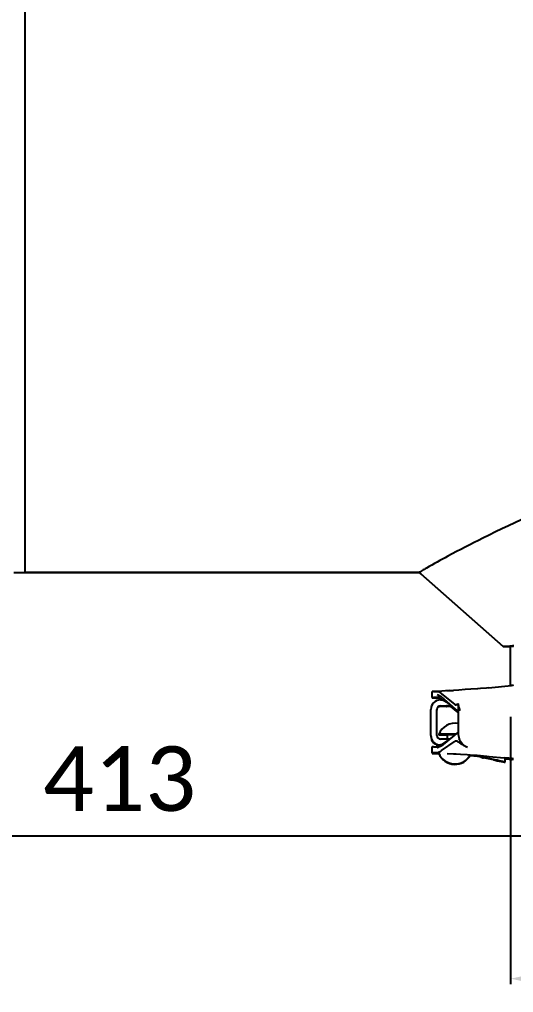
# Model space of a CAD drawing. Header units: millimetres. Extents: x 233 to 4124, y -943 to 2529.
# Drawn here: x 1500 to 1633.8, y 1817 to 2080.1 of the extents above; entities that cross this region are included whole.
import ezdxf

# ---------------------------------------------------------------- set-up
doc = ezdxf.new("R2010")
doc.units = ezdxf.units.MM
doc.header["$LTSCALE"] = 115.5
doc.header["$PDMODE"] = 3
doc.header["$PDSIZE"] = 8
doc.layers.get('0').update_dxf_attribs({"linetype": 'CONTINUOUS'})
doc.layers.get('Defpoints').update_dxf_attribs({"linetype": 'CONTINUOUS'})
doc.styles.get("Standard").update_dxf_attribs({"font": 'calibri.ttf'})
doc.dimstyles.new('DIMSTYLE_1', dxfattribs={"dimtxt": 17.5, "dimasz": 17.5, "dimexe": 1.5, "dimexo": 1, "dimgap": 0.875, "dimtad": 1, "dimdec": 0, "dimdsep": 46, "dimtxsty": 'Standard', "dimblk": '_FILLED', "dimblk1": '_FILLED', "dimblk2": '_FILLED', "dimcen": 0.09, "dimazin": 2, "dimtp": 0.01, "dimtm": 0.01, "dimtfac": 1, "dimtdec": 0, "dimtofl": 0, "dimtmove": 0, "dimatfit": 3, "dimldrblk": '_FILLED', "dimfxl": 1, "dimtolj": 1, "dimarcsym": 0})
doc.dimstyles.new('DIMSTYLE_3', dxfattribs={"dimtxt": 17.5, "dimasz": 17.5, "dimexe": 1.5, "dimexo": 1, "dimgap": 0.875, "dimtad": 1, "dimdsep": 46, "dimtxsty": 'Standard', "dimblk": '_FILLED', "dimblk1": '_FILLED', "dimblk2": '_FILLED', "dimcen": 0.09, "dimazin": 2, "dimtp": 0.01, "dimtm": 0.01, "dimtfac": 1, "dimtofl": 0, "dimtmove": 0, "dimatfit": 3, "dimldrblk": '_FILLED', "dimfxl": 1, "dimtolj": 1, "dimarcsym": 0})

# ---------------------------------------------------------------- blocks, each defined once
blk = doc.blocks.new('_FILLED')
at = {"color": 0, "linetype": 'ByBlock'}
blk.add_solid([(0, 0), (-1, 0.214), (-1, -0.214)], dxfattribs=at)
blk = doc.blocks.new('*D6')
at = {"color": 0, "linetype": 'Continuous', "lineweight": -2}
for p, q in [((1633.04, 1891.59), (1633.04, 1819.24)), ((1835.04, 1891.59), (1835.04, 1819.24)), ((1650.54, 1820.74), (1817.54, 1820.74))]:
    blk.add_line(p, q, dxfattribs=at)
at = {"layer": 'Defpoints', "color": 0}
for p in [(1633.04, 1892.59), (1835.04, 1892.59), (1835.04, 1820.74)]:
    blk.add_point(p, dxfattribs=at)
at = {"color": 0, "linetype": 'ByBlock', "lineweight": -2, "xscale": 17.5, "yscale": 17.5, "zscale": 17.5, "rotation": 180}
blk.add_blockref('_FILLED', (1633.04, 1820.74), dxfattribs=at)
at = {"color": 0, "linetype": 'ByBlock', "lineweight": -2, "xscale": 17.5, "yscale": 17.5, "zscale": 17.5}
blk.add_blockref('_FILLED', (1835.04, 1820.74), dxfattribs=at)
at = {"color": 0, "insert": (1745.71, 1844.95), "char_height": 17.5, "attachment_point": 2, "line_spacing_factor": 0.9}
blk.add_mtext('\\A1;%%c200', dxfattribs=at)
blk = doc.blocks.new('*D7')
at = {"color": 0, "linetype": 'Continuous', "lineweight": -2}
for p, q in [((1321.54, 2012.08), (1321.54, 1857.88)), ((1734.04, 1881.99), (1734.04, 1857.88)), ((1339.04, 1859.38), (1716.54, 1859.38))]:
    blk.add_line(p, q, dxfattribs=at)
at = {"layer": 'Defpoints', "color": 0}
for p in [(1321.54, 2013.08), (1734.04, 1882.99), (1734.04, 1859.38)]:
    blk.add_point(p, dxfattribs=at)
at = {"color": 0, "linetype": 'ByBlock', "lineweight": -2, "xscale": 17.5, "yscale": 17.5, "zscale": 17.5, "rotation": 180}
blk.add_blockref('_FILLED', (1321.54, 1859.38), dxfattribs=at)
at = {"color": 0, "linetype": 'ByBlock', "lineweight": -2, "xscale": 17.5, "yscale": 17.5, "zscale": 17.5}
blk.add_blockref('_FILLED', (1734.04, 1859.38), dxfattribs=at)
at = {"color": 0, "insert": (1527.16, 1883.59), "char_height": 17.5, "attachment_point": 2, "line_spacing_factor": 0.9}
blk.add_mtext('\\A1;413', dxfattribs=at)

msp = doc.modelspace()

# ---------------------------------------------------------------- linework, layer by layer
at = {"linetype": 'Continuous'}
for p, q in [((1501.5411, 2398.59827), (1501.5411, 1930.62245)), ((1498.5411, 1930.58285), (1501.5411, 1930.58285)), ((1501.5411, 1930.59408), (1608.28664, 1930.59408)), ((1608.28664, 1930.59307), (1501.5411, 1930.59307)), ((1608.28664, 1930.59496), (1608.71229, 1930.22039)), ((1608.71103, 1930.21897), (1608.28664, 1930.59243)), ((1631.01399, 1910.59255), (1608.71103, 1930.21897)), ((1608.71229, 1930.22039), (1631.01399, 1910.59508)), ((1633.0411, 1910.59508), (1631.01399, 1910.59508)), ((1631.01399, 1910.59255), (1633.0411, 1910.59255)), ((1633.0411, 1910.59381), (1633.04965, 1910.59508)), ((1633.0411, 1900.00773), (1633.0411, 1910.59381)), ((1633.04124, 1910.59381), (1633.04155, 1910.59508)), ((1627.08299, 1899.40109), (1633.28054, 1900.03551)), ((1633.0142, 1900.01017), (1632.75302, 1899.98151)), ((1633.01458, 1900.00773), (1633.28054, 1900.03551)), ((1611.82629, 1898.42078), (1611.91352, 1898.42591)), ((1611.82629, 1896.82075), (1611.82629, 1898.42073)), ((1612.13799, 1898.41945), (1613.16678, 1898.43497)), ((1614.25953, 1897.83164), (1617.90029, 1894.87246)), ((1615.79481, 1898.594), (1616.4031, 1898.63316)), ((1616.40321, 1898.63318), (1617.55985, 1898.70878)), ((1611.8152, 1896.82079), (1611.8152, 1896.68923)), ((1612.09348, 1896.71535), (1612.10705, 1896.71591)), ((1612.1269, 1896.66868), (1613.16122, 1896.65307)), ((1613.11771, 1896.83425), (1612.13799, 1896.81947)), ((1613.33558, 1896.73333), (1613.36063, 1896.73335)), ((1614.03275, 1896.1326), (1614.70284, 1896.1326)), ((1614.17116, 1896.2048), (1614.27879, 1896.1326)), ((1614.18877, 1897.08093), (1618.84227, 1892.97061)), ((1614.30778, 1896.36711), (1616.40922, 1895.11966)), ((1611.43275, 1886.53272), (1611.43275, 1893.53263)), ((1613.03275, 1886.53272), (1613.03275, 1893.53263)), ((1614.03275, 1894.53262), (1617.07384, 1894.53262)), ((1617.27446, 1894.35542), (1614.03275, 1894.35542)), ((1618.84227, 1892.71747), (1616.81286, 1894.35542)), ((1616.92782, 1894.35542), (1618.36936, 1893.38832)), ((1618.84227, 1893.17887), (1618.84227, 1887.16243)), ((1613.55442, 1886.80509), (1613.55422, 1886.80492)), ((1618.84227, 1887.37068), (1614.18877, 1883.61482)), ((1615.95421, 1885.53273), (1615.95421, 1886.80487)), ((1616.56507, 1885.53273), (1614.03275, 1885.53273)), ((1614.17116, 1883.88335), (1615.98507, 1885.10026)), ((1614.33256, 1882.40291), (1618.0408, 1884.94151)), ((1611.8152, 1881.79895), (1611.8152, 1883.39892)), ((1611.82629, 1881.79895), (1611.82629, 1881.66742)), ((1611.82629, 1881.66738), (1611.91352, 1881.66225)), ((1612.1269, 1883.41948), (1613.16122, 1883.43508)), ((1613.14526, 1881.83486), (1612.1269, 1881.8195)), ((1612.50953, 1881.63987), (1613.59288, 1881.59858)), ((1612.51415, 1881.7611), (1613.00295, 1881.75155)), ((1613.00295, 1881.75155), (1613.58773, 1881.73203)), ((1613.55028, 1881.66542), (1613.58975, 1881.66587)), ((1613.58975, 1881.66587), (1613.6148, 1881.66616)), ((1614.24481, 1883.93275), (1614.03275, 1883.93275)), ((1615.85891, 1881.65619), (1618.30736, 1881.52054)), ((1617.52493, 1881.57176), (1619.45304, 1881.44515)), ((1619.45304, 1881.44515), (1621.24559, 1881.32621)), ((1621.24559, 1881.32621), (1622.91083, 1881.21462)), ((1622.06319, 1881.07997), (1624.07814, 1880.94363)), ((1622.91083, 1881.21462), (1623.96973, 1881.14308)), ((1624.16127, 1880.93788), (1624.42954, 1880.91837)), ((1628.39263, 1879.99315), (1625.68996, 1880.54013)), ((1628.39263, 1879.88767), (1625.68996, 1880.45407)), ((1627.26734, 1880.85844), (1631.32303, 1880.43835)), ((1631.54996, 1879.24559), (1631.54996, 1880.41669)), ((1631.54996, 1880.2298), (1632.75302, 1880.10664)), ((1633.01458, 1880.08042), (1633.28054, 1880.05264))]:
    msp.add_line(p, q, dxfattribs=at)
for points in [[(1616.40321, 1898.63318), (1614.44159, 1898.52191), (1611.91352, 1898.42557)], [(1624.07814, 1899.14452), (1622.26196, 1899.02152), (1620.68398, 1898.91565), (1618.97309, 1898.80193), (1617.5594, 1898.70879)], [(1627.08299, 1899.40109), (1626.50041, 1899.34327), (1624.88006, 1899.20256), (1624.16127, 1899.15027)], [(1623.96973, 1881.14308), (1624.83422, 1881.08005), (1626.6079, 1880.9246), (1627.26734, 1880.85844)]]:
    msp.add_lwpolyline(points, dxfattribs=at)
for centre, radius, start, end in [((1637.63503, 1724.93167), 185.81947, 91.1486096, 91.4821701), ((1633.94048, 1885.90504), 14.14587, 92.0029455, 92.6739483), ((1612.98104, 1910.6256), 12.19204, 270.872951, 271.2260829), ((1616.43964, 1900.51787), 3.45959, 228.1127456, 230.9375143), ((1625.5356, 1900.57077), 1.32895, 277.4328521, 277.8042024), ((1614.03275, 1893.5326), 2.59999, 89.999869, 179.9993967), ((1612.38464, 1889.7253), 6.99611, 92.3851422, 93.2057298), ((1613.20754, 1855.8158), 40.91709, 90.1656708, 90.9709889), ((1613.39743, 1822.62462), 74.10873, 90.0478163, 90.238281), ((1612.87924, 1912.32498), 15.49256, 270.8819857, 271.6974907), ((1613.279, 1904.49445), 7.84226, 269.139408, 269.5104762), ((1613.29851, 1907.09891), 10.4468, 269.5255611, 270.149453), ((1613.41262, 1795.10051), 101.63285, 89.8469008, 90.0293085), ((1616.00663, 1904.75181), 7.83023, 253.7716951, 255.4891212), ((1611.55765, 1893.09312), 4.05251, 52.8364437, 53.6940258), ((1616.07689, 1899.05712), 3.43027, 232.858523, 233.9779683), ((1616.17421, 1899.19184), 3.59647, 233.9860823, 236.1549052), ((1616.24163, 1899.63065), 3.79346, 235.1039771, 239.3507956), ((1614.03276, 1893.53261), 1.00001, 90.0003231, 179.9989426), ((1614.03575, 1893.35502), 1.003, 169.8996258, 179.9764894), ((1614.03275, 1893.35545), 0.99997, 89.9999026, 169.8933555), ((1627.9533, 1896.43491), 9.26403, 198.4368805, 200.5131759), ((1617.95421, 1885.07823), 4.72667, 79.1750063, 158.5734658), ((1617.95421, 1884.95598), 4.72667, 156.906261, 158.5734658), ((1614.03275, 1886.53275), 2.59999, 180.0006033, 270.000131), ((1614.03274, 1886.35555), 2.59999, 180.0005854, 269.1981463), ((1614.03276, 1886.53274), 1.00001, 180.0010574, 269.9996769), ((1612.15952, 1891.22705), 9.56754, 268.5275199, 269.2284615), ((1612.26855, 1984.46034), 102.80291, 270.2027681, 270.7143723), ((1613.26535, 1873.50883), 8.3269, 89.9223315, 90.8263308), ((1613.29651, 1873.96224), 9.47381, 89.8231386, 90.8182704), ((1615.63647, 1877.60926), 6.13505, 107.5998742, 109.9117847), ((1617.95421, 1883.53158), 4.72667, 202.4495169, 331.3442094), ((1617.95421, 1883.40934), 4.72667, 202.6073096, 332.9035478), ((1615.97419, 1876.54324), 7.25329, 105.30983, 107.5965747), ((1616.14224, 1880.9424), 3.54038, 123.8306663, 127.1184783), ((1626.62864, 1884.98005), 4.6204, 236.3169256, 236.7239231), ((1626.64879, 1885.01474), 4.66045, 236.7508449, 253.4906018), ((1626.5824, 1884.97537), 4.52393, 238.3674792, 253.8547503), ((1633.94048, 1894.18311), 14.14587, 267.3260517, 267.9970545), ((1633.31134, 1876.14427), 3.90394, 86.1071016, 88.0222905), ((1633.34254, 1876.59971), 3.44743, 83.9810693, 86.11051), ((1633.38555, 1877.00672), 3.03816, 81.6126682, 83.9829893)]:
    msp.add_arc(centre, radius, start, end, dxfattribs=at)
for centre, major_axis, ratio, start_param, end_param in [((1626.61799, 1885.04882), (3.2614, 3.25563), 0.99641421, -2.638567736, -2.556651548), ((1626.61799, 1884.95609), (3.2614, -3.25563), 0.99641421, -1.073135205, -0.991219017), ((1629.54996, 1879.74651), (2, -0.41196), 0.004856706, 0.001000396, 2.188890871), ((1629.54996, 1879.65754), (2, -0.41196), 0.004856706, -2.186890079, 0.001000396)]:
    msp.add_ellipse(centre, major_axis=major_axis, ratio=ratio, start_param=start_param, end_param=end_param, dxfattribs=at)
for points, knots in [([(1858.50324, 1931.39078), (1856.79987, 1932.37716), (1852.16733, 1934.92912), (1843.51511, 1939.46363), (1831.59046, 1945.22442), (1810.50362, 1954.31346), (1785.89497, 1962.32917), (1758.44133, 1967.31682), (1736.06919, 1968.87195), (1713.60737, 1967.7829), (1685.76605, 1963.2656), (1656.16466, 1954.05874), (1631.44275, 1942.99143), (1617.21045, 1935.62929), (1612.15134, 1932.86112), (1610.2202, 1931.75943)], [0, 0, 0, 0, 0.022561706, 0.060613693, 0.111961086, 0.174309821, 0.323786421, 0.407248279, 0.493624298, 0.580250369, 0.664415193, 0.816348764, 0.933906945, 0.974516054, 1, 1, 1, 1]), ([(1610.2202, 1931.75943), (1610.02562, 1931.64843), (1609.45343, 1931.31912), (1608.88121, 1930.9891), (1608.51273, 1930.75561)], [0, 0, 0, 0, 0.33929241, 1, 1, 1, 1]), ([(1608.51273, 1930.75561), (1608.45697, 1930.72027), (1608.38899, 1930.66483), (1608.29635, 1930.61969), (1608.28664, 1930.59496)], [0, 0, 0, 0, 0.713071982, 1, 1, 1, 1]), ([(1631.01399, 1910.59508), (1631.01928, 1910.60575), (1631.0715, 1910.60677), (1631.15173, 1910.62367), (1631.30173, 1910.63117), (1631.60176, 1910.65045), (1632.11969, 1910.66865), (1632.5679, 1910.68217), (1632.82865, 1910.68897)], [0, 0, 0, 0, 0.019647053, 0.069200535, 0.149052176, 0.259170675, 0.56982846, 1, 1, 1, 1]), ([(1632.83059, 1910.49863), (1632.57329, 1910.50533), (1632.12917, 1910.51845), (1631.61706, 1910.53701), (1631.31507, 1910.55511), (1631.16566, 1910.56389), (1631.07511, 1910.57836), (1631.02579, 1910.58177), (1631.0153, 1910.59096)], [0, 0, 0, 0, 0.42444781, 0.733140851, 0.843715513, 0.92501394, 0.977017457, 1, 1, 1, 1]), ([(1633.04155, 1910.59508), (1633.04976, 1910.6119), (1633.13653, 1910.60709), (1633.26632, 1910.63488), (1633.5158, 1910.64129), (1633.70323, 1910.65244), (1633.81395, 1910.65694)], [0, 0, 0, 0, 0.072352584, 0.262506116, 0.571767357, 1, 1, 1, 1]), ([(1611.8612, 1898.41837), (1611.85247, 1898.41856), (1611.84502, 1898.42192), (1611.82629, 1898.41783), (1611.82629, 1898.42078)], [0, 0, 0, 0, 0.747634051, 1, 1, 1, 1]), ([(1612.13799, 1898.41945), (1612.10645, 1898.41897), (1612.01419, 1898.4181), (1611.9219, 1898.41701), (1611.8612, 1898.41837)], [0, 0, 0, 0, 0.341943775, 1, 1, 1, 1]), ([(1613.81835, 1897.23357), (1613.75431, 1897.25226), (1613.53985, 1897.31803), (1613.32752, 1897.39351), (1613.18502, 1897.46109)], [0, 0, 0, 0, 0.297271064, 1, 1, 1, 1]), ([(1613.24192, 1898.43635), (1613.38229, 1898.43933), (1613.71162, 1898.28429), (1613.97974, 1898.07808), (1614.12983, 1897.94218)], [0, 0, 0, 0, 0.409484732, 1, 1, 1, 1]), ([(1611.8152, 1896.68926), (1611.8152, 1896.6934), (1611.83745, 1896.69552), (1611.88639, 1896.70626), (1611.94886, 1896.70793), (1611.9934, 1896.71046)], [0, 0, 0, 0, 0.068893255, 0.257423444, 1, 1, 1, 1]), ([(1611.8501, 1896.68034), (1611.84132, 1896.68136), (1611.83242, 1896.68349), (1611.8152, 1896.68597), (1611.8152, 1896.68926)], [0, 0, 0, 0, 0.728596552, 1, 1, 1, 1]), ([(1611.82629, 1896.82079), (1611.82629, 1896.81421), (1611.86819, 1896.82556), (1611.91175, 1896.81302), (1612.01788, 1896.82034), (1612.09277, 1896.81879), (1612.13799, 1896.81947)], [0, 0, 0, 0, 0.063306468, 0.251877579, 0.564815428, 1, 1, 1, 1]), ([(1611.95441, 1896.67346), (1611.94357, 1896.67392), (1611.90876, 1896.67559), (1611.87394, 1896.6776), (1611.8501, 1896.68034)], [0, 0, 0, 0, 0.311546877, 1, 1, 1, 1]), ([(1612.1269, 1896.66868), (1612.11043, 1896.66892), (1612.05292, 1896.66997), (1611.99542, 1896.67169), (1611.95441, 1896.67346)], [0, 0, 0, 0, 0.286338281, 1, 1, 1, 1]), ([(1612.10705, 1896.71591), (1612.1357, 1896.71709), (1612.27136, 1896.72205), (1612.40709, 1896.72513), (1612.51415, 1896.72701)], [0, 0, 0, 0, 0.211250066, 1, 1, 1, 1]), ([(1614.07142, 1896.51924), (1613.94419, 1896.60815), (1613.71833, 1896.75232), (1613.45234, 1896.84246), (1613.33817, 1896.83921)], [0, 0, 0, 0, 0.576084125, 1, 1, 1, 1]), ([(1617.90029, 1894.87246), (1617.9585, 1894.82533), (1618.11906, 1894.76528), (1618.34992, 1894.86502), (1618.55849, 1895.00489), (1618.6959, 1895.1129), (1618.76528, 1895.16782)], [0, 0, 0, 0, 0.228173868, 0.469537389, 0.730449264, 1, 1, 1, 1]), ([(1618.76528, 1895.16782), (1618.78872, 1894.67319), (1618.82874, 1894.01072), (1618.84163, 1893.34721), (1618.84227, 1893.17887)], [0, 0, 0, 0, 0.746283342, 1, 1, 1, 1]), ([(1618.76528, 1895.16782), (1618.79379, 1895.01338), (1618.89679, 1894.45266), (1619.03392, 1893.89703), (1619.16477, 1893.50507)], [0, 0, 0, 0, 0.275394008, 1, 1, 1, 1]), ([(1615.70421, 1894.50477), (1615.70421, 1894.50682), (1615.71715, 1894.5038), (1615.7307, 1894.50797), (1615.7635, 1894.50678), (1615.80436, 1894.50842), (1615.85843, 1894.50886), (1615.95205, 1894.5101), (1616.0958, 1894.51123), (1616.29737, 1894.51255), (1616.53477, 1894.51366), (1616.80279, 1894.51461), (1616.99111, 1894.51508), (1617.08944, 1894.51529)], [0, 0, 0, 0, 0.004436931, 0.017589519, 0.039407151, 0.069800567, 0.108584665, 0.155546237, 0.27299987, 0.419597544, 0.592188778, 0.787064516, 1, 1, 1, 1]), ([(1617.11301, 1894.49421), (1617.01321, 1894.49441), (1616.82197, 1894.49488), (1616.54967, 1894.49582), (1616.30827, 1894.49695), (1616.10305, 1894.49822), (1615.95686, 1894.49949), (1615.86122, 1894.50054), (1615.80671, 1894.50141), (1615.76356, 1894.50195), (1615.73608, 1894.50317), (1615.7187, 1894.50308), (1615.71208, 1894.50475), (1615.70421, 1894.50269), (1615.70421, 1894.50477)], [0, 0, 0, 0, 0.212501964, 0.4072045, 0.579806058, 0.726525185, 0.844145356, 0.891190001, 0.930049264, 0.960506271, 0.982371539, 0.990052174, 0.995553714, 1, 1, 1, 1]), ([(1615.70421, 1894.38327), (1615.70421, 1894.38385), (1615.70776, 1894.38346), (1615.71164, 1894.38451), (1615.72077, 1894.38454), (1615.73832, 1894.38541), (1615.76938, 1894.38597), (1615.81595, 1894.38687), (1615.87559, 1894.38765), (1615.94765, 1894.38845), (1616.03181, 1894.38921), (1616.16663, 1894.39024), (1616.36094, 1894.39137), (1616.62164, 1894.3925), (1616.91437, 1894.39342), (1617.11949, 1894.39386), (1617.22625, 1894.39405)], [0, 0, 0, 0, 0.001152263, 0.00450403, 0.010065085, 0.017828589, 0.039927372, 0.070692112, 0.109913197, 0.157362284, 0.212770093, 0.275779404, 0.423081737, 0.595728729, 0.78959011, 1, 1, 1, 1]), ([(1617.2508, 1894.37245), (1617.14256, 1894.37263), (1616.93447, 1894.37306), (1616.63735, 1894.37397), (1616.37247, 1894.3751), (1616.17491, 1894.37624), (1616.03776, 1894.37728), (1615.9521, 1894.37804), (1615.87874, 1894.37885), (1615.81801, 1894.37963), (1615.77059, 1894.38054), (1615.73895, 1894.3811), (1615.72108, 1894.38198), (1615.71177, 1894.38201), (1615.70783, 1894.38308), (1615.70421, 1894.38267), (1615.70421, 1894.38327)], [0, 0, 0, 0, 0.209941243, 0.403613285, 0.576270755, 0.723704053, 0.786801124, 0.842301704, 0.889841476, 0.929144481, 0.959978419, 0.982129292, 0.98991136, 0.995485788, 0.998845552, 1, 1, 1, 1]), ([(1613.55422, 1886.80492), (1613.55392, 1886.80417), (1613.55969, 1886.80421), (1613.56476, 1886.80299), (1613.57887, 1886.80261), (1613.59609, 1886.80173), (1613.61935, 1886.80105), (1613.66014, 1886.79994), (1613.72397, 1886.79869), (1613.81536, 1886.79726), (1613.92638, 1886.79586), (1614.05642, 1886.7945), (1614.2049, 1886.79318), (1614.37111, 1886.79191), (1614.62582, 1886.79023), (1614.98197, 1886.78835), (1615.44976, 1886.78647), (1615.77946, 1886.78548), (1615.95225, 1886.78504)], [0, 0, 0, 0, 0.001010096, 0.004151987, 0.009450316, 0.016904673, 0.026508791, 0.038249437, 0.068083278, 0.106272166, 0.152630213, 0.206944071, 0.268952001, 0.338366073, 0.414853237, 0.58757778, 0.783862684, 1, 1, 1, 1]), ([(1618.1691, 1886.82712), (1617.87485, 1886.82719), (1617.29533, 1886.82705), (1616.45105, 1886.82596), (1615.7797, 1886.82435), (1615.28135, 1886.82261), (1614.94567, 1886.82118), (1614.64043, 1886.81958), (1614.3687, 1886.81785), (1614.13324, 1886.816), (1613.93644, 1886.81403), (1613.79752, 1886.81227), (1613.70719, 1886.81071), (1613.65541, 1886.80973), (1613.61464, 1886.80845), (1613.58452, 1886.80791), (1613.56609, 1886.80598), (1613.55673, 1886.80629), (1613.55442, 1886.80509)], [0, 0, 0, 0, 0.191282945, 0.376725219, 0.548842375, 0.627704779, 0.700689602, 0.767057763, 0.826137971, 0.877333637, 0.920127012, 0.954084396, 0.96763927, 0.978863257, 0.987730265, 0.994215947, 0.998306578, 1, 1, 1, 1]), ([(1615.9543, 1886.80497), (1615.95541, 1886.80555), (1615.95992, 1886.80537), (1615.96881, 1886.8063), (1615.98334, 1886.80654), (1616.00303, 1886.80715), (1616.02804, 1886.8076), (1616.07165, 1886.80834), (1616.1387, 1886.80916), (1616.23362, 1886.81007), (1616.34707, 1886.81093), (1616.47783, 1886.81173), (1616.68254, 1886.81275), (1616.96972, 1886.81377), (1617.34293, 1886.81459), (1617.7424, 1886.81501), (1618.01565, 1886.81502), (1618.15381, 1886.81495)], [0, 0, 0, 0, 0.00170391, 0.00584162, 0.012408533, 0.021392216, 0.032766364, 0.046498888, 0.080895638, 0.124207519, 0.175972731, 0.235633635, 0.302546295, 0.455180503, 0.627316614, 0.81156067, 1, 1, 1, 1]), ([(1613.55422, 1886.68267), (1613.55392, 1886.68192), (1613.55968, 1886.68196), (1613.56475, 1886.68074), (1613.57885, 1886.68036), (1613.59606, 1886.67948), (1613.61929, 1886.6788), (1613.66003, 1886.6777), (1613.72379, 1886.67645), (1613.81508, 1886.67502), (1613.92597, 1886.67362), (1614.05587, 1886.67226), (1614.20418, 1886.67094), (1614.3702, 1886.66968), (1614.62464, 1886.668), (1614.98041, 1886.66612), (1615.44771, 1886.66424), (1615.77709, 1886.66324), (1615.94971, 1886.6628)], [0, 0, 0, 0, 0.001010106, 0.004152856, 0.009454455, 0.016910199, 0.026511978, 0.038250973, 0.068085748, 0.106268882, 0.152626225, 0.206933467, 0.268939874, 0.338347401, 0.414833338, 0.587554195, 0.783844081, 1, 1, 1, 1]), ([(1613.65395, 1886.68734), (1613.63956, 1886.68701), (1613.61947, 1886.6865), (1613.59474, 1886.68565), (1613.58067, 1886.68512), (1613.56985, 1886.68445), (1613.56159, 1886.68414), (1613.55736, 1886.6832), (1613.55445, 1886.68325), (1613.55422, 1886.68267)], [0, 0, 0, 0, 0.432141419, 0.602944996, 0.743379941, 0.853309846, 0.932626938, 0.981369903, 1, 1, 1, 1]), ([(1615.94957, 1886.70246), (1615.45513, 1886.70118), (1614.7929, 1886.69902), (1614.0277, 1886.6929), (1613.75693, 1886.68975), (1613.65395, 1886.68734)], [0, 0, 0, 0, 0.646139876, 0.865388951, 1, 1, 1, 1]), ([(1621.34896, 1883.23882), (1621.06094, 1883.38454), (1620.4953, 1883.68597), (1619.64465, 1884.20158), (1618.94932, 1884.6676), (1618.27316, 1885.09857), (1618.04085, 1884.94154)], [0, 0, 0, 0, 0.258407579, 0.517395487, 0.775519589, 1, 1, 1, 1]), ([(1621.34898, 1883.23886), (1620.86541, 1883.48359), (1619.92942, 1884.14069), (1619.29164, 1885.1172), (1619.09849, 1885.66562)], [0, 0, 0, 0, 0.482437169, 1, 1, 1, 1]), ([(1612.1269, 1883.41948), (1612.08166, 1883.41879), (1612.00634, 1883.41594), (1611.90139, 1883.41481), (1611.85548, 1883.40492), (1611.8152, 1883.40582), (1611.8152, 1883.39889)], [0, 0, 0, 0, 0.433242142, 0.745054051, 0.933620806, 1, 1, 1, 1]), ([(1611.8152, 1881.79892), (1611.8152, 1881.80585), (1611.85548, 1881.80495), (1611.90139, 1881.81484), (1612.00634, 1881.81596), (1612.08166, 1881.81881), (1612.1269, 1881.8195)], [0, 0, 0, 0, 0.06637943, 0.254946149, 0.56675783, 1, 1, 1, 1]), ([(1612.51415, 1881.76116), (1612.41337, 1881.76292), (1612.23741, 1881.76625), (1612.02546, 1881.77665), (1611.88627, 1881.78203), (1611.83733, 1881.79266), (1611.8152, 1881.7948), (1611.8152, 1881.79892)], [0, 0, 0, 0, 0.431209365, 0.744190643, 0.934140781, 0.982368678, 1, 1, 1, 1]), ([(1612.03069, 1881.66037), (1612.06881, 1881.65982), (1612.26936, 1881.65765), (1612.46993, 1881.65758), (1612.63236, 1881.65807)], [0, 0, 0, 0, 0.190102, 1, 1, 1, 1]), ([(1614.1388, 1882.26093), (1613.9923, 1882.14382), (1613.72657, 1881.96302), (1613.41287, 1881.83562), (1613.27664, 1881.83572)], [0, 0, 0, 0, 0.579256022, 1, 1, 1, 1]), ([(1613.32576, 1883.436), (1613.43228, 1883.43578), (1613.68034, 1883.53174), (1613.88778, 1883.67614), (1614.00574, 1883.76553)], [0, 0, 0, 0, 0.418525009, 1, 1, 1, 1]), ([(1614.08993, 1883.55027), (1614.08487, 1883.54803), (1614.07471, 1883.54391), (1614.06427, 1883.54056), (1614.05904, 1883.53912)], [0, 0, 0, 0, 0.505382288, 1, 1, 1, 1]), ([(1633.43944, 1880.29192), (1633.27889, 1880.29382), (1632.57178, 1880.31668), (1631.86687, 1880.38201), (1631.32303, 1880.43835)], [0, 0, 0, 0, 0.227005338, 1, 1, 1, 1]), ([(1631.55511, 1880.33291), (1631.65525, 1880.31531), (1632.03804, 1880.24512), (1632.41982, 1880.16894), (1632.70368, 1880.12321)], [0, 0, 0, 0, 0.261244584, 1, 1, 1, 1])]:
    msp.add_open_spline(points, degree=3, knots=knots, dxfattribs=at)
for points in [[(1633.82871, 1900.07577), (1633.70205, 1900.05703), (1633.57403, 1900.04672), (1633.44607, 1900.04226)], [(1613.32576, 1896.65215), (1613.38858, 1896.65228), (1613.45152, 1896.6371), (1613.51075, 1896.61615)], [(1613.51075, 1896.61615), (1613.58973, 1896.58821), (1613.66485, 1896.54923), (1613.73687, 1896.50643)], [(1613.73687, 1896.50643), (1613.81284, 1896.46129), (1613.88591, 1896.41121), (1613.95713, 1896.3589)], [(1614.04466, 1897.17136), (1614.09955, 1897.15711), (1614.14627, 1897.11847), (1614.18877, 1897.08093)], [(1618.84227, 1887.16243), (1618.84072, 1886.65624), (1618.93033, 1886.14306), (1619.09849, 1885.66562)], [(1613.18508, 1883.22383), (1613.23823, 1883.25125), (1613.29268, 1883.27618), (1613.34772, 1883.29957)], [(1613.34772, 1883.29957), (1613.41338, 1883.32747), (1613.47999, 1883.35318), (1613.54704, 1883.37755)], [(1614.18877, 1883.61482), (1614.15815, 1883.5901), (1614.12591, 1883.56622), (1614.08993, 1883.55027)], [(1614.13865, 1882.26036), (1614.20169, 1882.30997), (1614.26625, 1882.35774), (1614.33254, 1882.40291)], [(1632.70368, 1880.12321), (1632.80694, 1880.10657), (1632.91048, 1880.09141), (1633.01431, 1880.07876)], [(1633.43943, 1880.29192), (1633.57862, 1880.29028), (1633.71808, 1880.28196), (1633.85605, 1880.26356)]]:
    msp.add_open_spline(points, degree=3, dxfattribs=at)

# ---------------------------------------------------------------- dimensions: what is measured, and where the dimension line sits
dim = msp.add_linear_dim(base=(1734.0410965169, 1859.3805164729), p1=(1321.5410965169, 2013.0817173526), p2=(1734.0410965169, 1882.9928070382), dimstyle='DIMSTYLE_1', dxfattribs=at)
dim.commit()
dim.dimension.update_dxf_attribs({"geometry": '*D7', "text_midpoint": (1527.1624470176, 1859.3805164729), "dimtype": 160})
dim = msp.add_linear_dim(base=(1835.0411, 1820.73732), p1=(1633.0411, 1892.59399), p2=(1835.0411, 1892.59399), text='%%c200', dimstyle='DIMSTYLE_3', override={"dimtxsty": 'Standard'}, dxfattribs=at)
dim.commit()
dim.dimension.update_dxf_attribs({"geometry": '*D6', "text_midpoint": (1745.70776, 1820.73732), "dimtype": 160})

doc.saveas('drawing.dxf')
